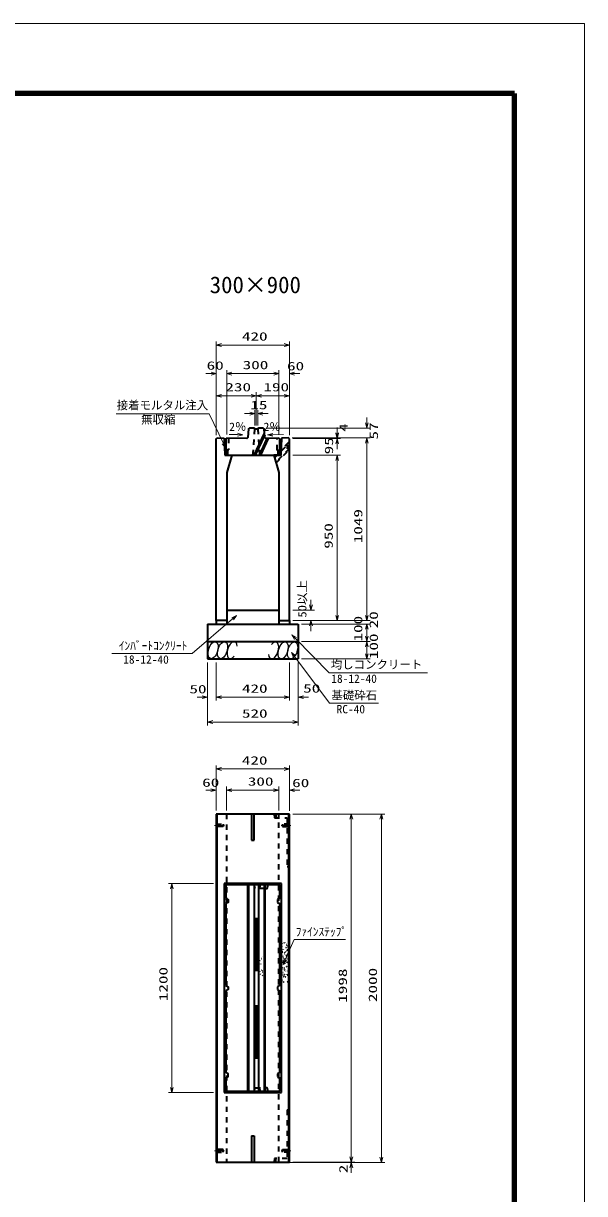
# Model space of a CAD drawing. Units: millimetres on the paper. Extents: x 0 to 841, y 0 to 594.
# Drawn here: x 679.9 to 841, y 258.1 to 594 of the extents above; entities that cross this region are included whole.
import ezdxf
from ezdxf.enums import TextEntityAlignment as Align

# ---------------------------------------------------------------- set-up
doc = ezdxf.new("R2010")
doc.units = ezdxf.units.MM
doc.linetypes.add('USER2', pattern=[18.5, 12, -1.5, 3.5, -1.5])
doc.linetypes.add('USER3', pattern=[3, 1.5, -1.5])
for name, color, linetype, lineweight in [('D-BMK（構造物基準線）', 2, 'USER2', 18), ('D-STR-DIM（寸法）', 7, 'Continuous', 13), ('D-STR-HTXT(均しCON-旗)', 7, 'Continuous', 13), ('D-STR-HTXT(基礎砕石-旗)', 7, 'Continuous', 13), ('D-STR-HTXT（旗上げ）', 7, 'Continuous', 13), ('D-STR-STRF(グリ)', 7, 'Continuous', 25), ('D-STR（構造物）', 1, 'Continuous', 35), ('D-TTL-LINE（区切線）', 7, 'Continuous', 18), ('D-TTL（外枠）', 2, 'Continuous', 140)]:
    doc.layers.add(name, color=color, linetype=linetype, lineweight=lineweight)
doc.layers.add('D-STR-TXT(文字)', color=7, linetype='Continuous')
doc.styles.add('ＭＳ ゴシック', font='')
doc.styles.get('ＭＳ ゴシック').set_extended_font_data('MS Gothic')

# ---------------------------------------------------------------- blocks, each defined once
blk = doc.blocks.new('_Open30')
at = {"color": 7, "linetype": 'Continuous', "lineweight": 13}
for p, q in [((-1, 0.2679), (0, 0)), ((0, 0), (-1, -0.2679)), ((0, 0), (-1, 0))]:
    blk.add_line(p, q, dxfattribs=at)

msp = doc.modelspace()

# ---------------------------------------------------------------- linework, layer by layer
at = {"layer": 'D-BMK（構造物基準線）'}
for p, q in [((734.77, 363.772), (737.619, 363.772)), ((753.845, 363.772), (756.694, 363.772)), ((734.77, 270.372), (737.619, 270.372)), ((756.694, 270.372), (753.845, 270.372))]:
    msp.add_line(p, q, dxfattribs=at)
at = {"layer": 'D-STR-DIM（寸法）'}
for p, q in [((735.252, 494.471), (735.252, 502.68)), ((736.752, 501.68), (754.752, 501.68)), ((756.252, 494.471), (756.252, 502.68)), ((735.252, 475.768), (735.252, 494.471)), ((738.252, 475.959), (738.252, 494.471)), ((738.252, 475.959), (738.252, 494.471)), ((753.252, 475.959), (753.252, 494.471)), ((753.252, 475.959), (753.252, 494.471)), ((756.252, 475.768), (756.252, 494.471)), ((733.752, 493.471), (732.252, 493.471)), ((739.752, 493.471), (741.252, 493.471)), ((739.752, 493.471), (751.752, 493.471)), ((751.752, 493.471), (750.252, 493.471)), ((757.752, 493.471), (759.252, 493.471)), ((735.252, 475.768), (735.252, 488.114)), ((736.752, 487.114), (745.252, 487.114)), ((746.752, 478.567), (746.752, 488.114)), ((746.752, 478.567), (746.752, 488.114)), ((748.252, 487.114), (754.752, 487.114)), ((756.252, 475.768), (756.252, 488.114)), ((744.858, 481.982), (743.358, 481.982)), ((746.358, 478.567), (746.358, 482.982)), ((747.146, 478.567), (747.146, 482.982)), ((748.646, 481.982), (750.146, 481.982)), ((778.454, 479.349), (778.454, 480.849)), ((749.757, 477.849), (779.454, 477.849)), ((769.956, 476.513), (769.956, 478.013)), ((769.956, 476.321), (769.956, 477.821)), ((738.977, 475.992), (741.339, 475.944)), ((754.588, 475.966), (751.472, 475.914)), ((757.002, 475.013), (770.956, 475.013)), ((757.198, 474.821), (770.956, 474.821)), ((757.198, 474.821), (770.956, 474.821)), ((758.002, 475.013), (779.454, 475.013)), ((758.002, 475.013), (779.454, 475.013)), ((769.956, 473.321), (769.956, 471.821)), ((778.454, 424.066), (778.454, 473.513)), ((778.454, 473.513), (778.454, 472.013)), ((757.252, 470.066), (770.956, 470.066)), ((757.252, 470.066), (770.956, 470.066)), ((769.956, 424.066), (769.956, 468.566)), ((769.956, 468.566), (769.956, 467.066)), ((762.441, 427.066), (762.441, 428.566)), ((757.252, 425.566), (763.441, 425.566)), ((778.454, 424.066), (778.454, 425.566)), ((757.252, 422.566), (779.454, 422.566)), ((757.252, 422.566), (779.454, 422.566)), ((757.252, 422.566), (763.441, 422.566)), ((758.252, 422.566), (770.956, 422.566)), ((759.752, 421.566), (779.454, 421.566)), ((759.752, 421.566), (779.454, 421.566)), ((762.441, 421.066), (762.441, 419.566)), ((778.454, 418.066), (778.454, 420.066)), ((778.454, 420.066), (778.454, 418.566)), ((759.752, 416.566), (779.454, 416.566)), ((759.752, 416.566), (779.454, 416.566)), ((778.454, 413.066), (778.454, 415.066)), ((732.752, 410.566), (732.752, 399.599)), ((735.252, 410.566), (735.252, 399.599)), ((756.252, 410.566), (756.252, 399.599)), ((758.752, 410.566), (758.752, 399.599)), ((759.752, 411.566), (779.454, 411.566)), ((732.752, 409.566), (732.752, 392.442)), ((735.252, 409.566), (735.252, 399.599)), ((756.252, 409.566), (756.252, 399.599)), ((758.752, 409.566), (758.752, 392.442)), ((731.252, 400.599), (729.752, 400.599)), ((736.752, 400.599), (754.752, 400.599)), ((736.752, 400.599), (738.252, 400.599)), ((754.752, 400.599), (753.252, 400.599)), ((760.252, 400.599), (761.752, 400.599)), ((734.252, 393.442), (757.252, 393.442)), ((735.232, 374.919), (735.232, 380.969)), ((736.732, 379.969), (754.732, 379.969)), ((756.232, 374.949), (756.232, 380.969)), ((733.732, 373.919), (732.232, 373.919)), ((735.232, 368.022), (735.232, 374.919)), ((738.232, 368.022), (738.232, 374.919)), ((738.232, 368.074), (738.232, 374.919)), ((739.732, 373.919), (751.732, 373.919)), ((739.732, 373.919), (741.232, 373.919)), ((751.732, 373.919), (750.232, 373.919)), ((753.232, 368.022), (753.232, 374.919)), ((753.232, 368.022), (753.232, 374.919)), ((756.232, 367.992), (756.232, 374.919)), ((757.732, 373.919), (759.232, 373.919)), ((757.232, 367.022), (775.02, 367.022)), ((773.583, 367.022), (783.66, 367.022)), ((774.02, 268.622), (774.02, 365.522)), ((782.66, 268.522), (782.66, 365.522)), ((734.482, 347.072), (721.518, 347.072)), ((722.518, 288.572), (722.518, 345.572)), ((734.482, 287.072), (721.518, 287.072)), ((774.02, 268.622), (774.02, 270.122)), ((755.982, 267.022), (775.02, 267.022)), ((757.232, 267.122), (775.02, 267.122)), ((757.232, 267.122), (775.02, 267.122)), ((772.583, 267.022), (783.66, 267.022)), ((774.02, 265.522), (774.02, 264.022))]:
    msp.add_line(p, q, dxfattribs=at)
at = {"layer": 'D-STR-HTXT(均しCON-旗)'}
for points in [[(705.259, 413.136), (728.293, 413.136), (739.95, 423.047)], [(795.9, 407.619), (767.692, 407.619), (757.969, 417.436)]]:
    msp.add_lwpolyline(points, dxfattribs=at)
at = {"layer": 'D-STR-HTXT(基礎砕石-旗)'}
msp.add_lwpolyline([(781.873, 398.869), (767.77, 398.869), (757.766, 412.195)], dxfattribs=at)
at = {"layer": 'D-STR-HTXT（旗上げ）'}
for points in [[(706.532, 481.955), (733.253, 481.955), (737.347, 473.446)], [(772.404, 330.981), (757.575, 330.981), (755.075, 325.23)]]:
    msp.add_lwpolyline(points, dxfattribs=at)
at = {"layer": 'D-STR-STRF(グリ)'}
for centre, major_axis in [((734.346, 414.09), (0.79, 2.421)), ((737.068, 414.09), (0.79, 2.421)), ((754.456, 414.009), (-0.771, -2.427)), ((757.177, 414.03), (-0.771, -2.427))]:
    msp.add_ellipse(centre, major_axis=major_axis, ratio=0.5139, dxfattribs=at)
for centre, major_axis in [((739.808, 414.09), (0.79, 2.421)), ((751.715, 413.987), (-0.771, -2.427))]:
    msp.add_ellipse(centre, major_axis=major_axis, ratio=0.5139, start_param=5.3575563, end_param=10.3750652, dxfattribs=at)
at = {"layer": 'D-STR（構造物）', "linetype": 'USER3'}
for p, q in [((745.79, 470.063), (746.358, 477.567)), ((747.146, 477.567), (747.71, 470.104)), ((756.002, 473.674), (751.9, 469.572)), ((756.177, 473.499), (755.929, 473.747)), ((738.452, 471.478), (738.002, 471.574)), ((751.981, 469.303), (756.177, 473.499)), ((756.177, 471.914), (752.347, 468.083)), ((752.421, 467.838), (756.177, 471.594)), ((753.052, 471.433), (753.502, 471.529)), ((755.677, 471.914), (755.677, 472.999)), ((755.677, 471.914), (756.177, 471.914)), ((755.929, 471.322), (756.177, 471.569)), ((756.177, 471.569), (756.177, 473.499)), ((738.002, 470.086), (738.002, 470.066)), ((738.232, 367.022), (738.232, 267.122)), ((751.873, 367.022), (751.954, 365.972)), ((752.394, 367.022), (752.32, 365.972)), ((753.232, 267.122), (753.232, 367.022)), ((735.232, 364.122), (737.232, 364.122)), ((737.232, 363.422), (735.232, 363.422)), ((737.232, 364.122), (737.232, 363.422)), ((751.954, 365.972), (755.65, 365.972)), ((756.232, 364.122), (754.232, 364.122)), ((754.232, 364.122), (754.232, 363.422)), ((754.232, 363.422), (756.232, 363.422)), ((755.65, 365.972), (755.65, 352.022)), ((755.65, 352.022), (756.225, 352.022)), ((747.672, 345.697), (747.921, 346.697)), ((747.921, 287.447), (747.672, 288.447)), ((755.657, 282.122), (755.657, 268.172)), ((755.657, 282.122), (756.232, 282.122)), ((737.232, 270.722), (735.232, 270.722)), ((735.232, 270.022), (737.232, 270.022)), ((737.232, 270.022), (737.232, 270.722)), ((754.232, 270.722), (756.232, 270.722)), ((754.232, 270.022), (754.232, 270.722)), ((756.232, 270.022), (754.232, 270.022)), ((751.961, 268.172), (751.88, 267.122)), ((755.657, 268.172), (751.961, 268.172)), ((752.401, 267.122), (752.327, 268.172))]:
    msp.add_line(p, q, dxfattribs=at)
at = {"layer": 'D-STR（構造物）'}
for p, q in [((747.146, 477.567), (746.358, 477.567)), ((735.252, 474.768), (735.502, 475.013)), ((735.252, 422.566), (735.252, 474.768)), ((735.502, 475.013), (737.502, 474.973)), ((737.502, 474.973), (737.752, 470.066)), ((746.162, 470.066), (749.125, 476.419)), ((749.167, 475.923), (746.435, 470.066)), ((747.672, 470.066), (749.904, 474.851)), ((750.155, 474.856), (747.921, 470.066)), ((754.002, 474.973), (753.752, 470.066)), ((756.002, 475.013), (754.002, 474.973)), ((756.252, 474.768), (756.002, 475.013)), ((756.252, 422.566), (756.252, 474.768)), ((737.752, 470.066), (739.752, 470.066)), ((738.002, 470.086), (753.502, 470.066)), ((739.752, 470.066), (738.252, 465.066)), ((751.752, 470.066), (753.252, 465.066)), ((753.752, 470.066), (751.752, 470.066)), ((738.252, 465.066), (738.252, 422.566)), ((753.252, 465.066), (753.252, 422.566)), ((738.252, 425.566), (753.252, 425.566)), ((732.752, 421.566), (758.752, 421.566)), ((732.752, 421.566), (732.752, 411.566)), ((738.252, 422.566), (735.252, 422.566)), ((735.252, 422.566), (735.252, 421.566)), ((738.252, 422.566), (738.252, 421.566)), ((753.252, 422.566), (756.252, 422.566)), ((753.252, 422.566), (753.252, 421.566)), ((756.252, 422.566), (756.252, 421.566)), ((758.752, 421.566), (758.752, 411.566)), ((732.752, 416.566), (758.752, 416.566)), ((732.752, 411.566), (758.752, 411.566)), ((756.232, 367.022), (735.232, 367.022)), ((735.232, 367.022), (735.232, 267.122)), ((735.482, 267.122), (735.482, 367.022)), ((745.357, 367.022), (745.357, 359.522)), ((746.107, 359.522), (746.107, 367.022)), ((755.982, 367.022), (755.982, 267.122)), ((756.232, 267.122), (756.232, 367.022)), ((745.357, 359.522), (746.107, 359.522)), ((754.002, 347.072), (737.502, 347.072)), ((737.502, 347.072), (737.502, 287.072)), ((744.257, 346.697), (744.257, 287.447)), ((744.507, 346.697), (744.507, 287.447)), ((746.127, 346.697), (746.127, 287.447)), ((747.377, 346.697), (747.377, 287.447)), ((748.996, 346.697), (748.996, 287.447)), ((749.246, 346.697), (749.246, 287.447)), ((753.502, 346.697), (750.155, 346.697)), ((753.502, 342.825), (753.502, 346.697)), ((754.002, 287.072), (754.002, 347.072)), ((753.502, 342.825), (752.873, 342.462)), ((738.002, 341.325), (738.002, 317.822)), ((752.873, 342.462), (752.873, 341.688)), ((752.873, 341.688), (753.502, 341.325)), ((753.502, 317.822), (753.502, 341.325)), ((754.134, 329.925), (754.206, 329.905)), ((754.759, 330.1), (754.817, 330.148)), ((754.817, 330.148), (754.865, 330.091)), ((755.335, 329.594), (755.41, 329.594)), ((755.682, 329.209), (755.736, 329.262)), ((755.736, 329.262), (755.789, 329.209)), ((748.598, 326.097), (748.617, 326.169)), ((749.07, 326.679), (749.017, 326.732)), ((749.046, 325.972), (749.111, 326.01)), ((749.07, 326.679), (749.124, 326.732)), ((754.02, 329.07), (754.073, 329.017)), ((754.073, 329.017), (754.126, 329.07)), ((754.283, 327.525), (754.222, 327.482)), ((754.283, 327.525), (754.326, 327.463)), ((754.394, 326.111), (754.469, 326.111)), ((754.413, 326.282), (754.4, 326.356)), ((754.5, 328.198), (754.426, 328.211)), ((754.717, 327.348), (754.778, 327.391)), ((754.826, 326.921), (754.751, 326.927)), ((754.778, 327.391), (754.821, 327.33)), ((754.839, 328.126), (754.864, 328.197)), ((755.047, 327.451), (755.115, 327.482)), ((755.169, 326.504), (755.121, 326.562)), ((755.28, 326.447), (755.219, 326.404)), ((755.319, 328.661), (755.246, 328.642)), ((755.323, 326.385), (755.28, 326.447)), ((755.299, 328.734), (755.319, 328.661)), ((755.436, 327.824), (755.449, 327.898)), ((755.449, 327.898), (755.523, 327.885)), ((755.572, 326.394), (755.498, 326.407)), ((755.559, 326.321), (755.572, 326.394)), ((755.563, 326.772), (755.6, 326.837)), ((755.6, 326.837), (755.665, 326.8)), ((755.63, 328.024), (755.692, 328.067)), ((755.692, 328.067), (755.735, 328.006)), ((747.66, 323.637), (747.607, 323.69)), ((747.81, 324.975), (747.817, 325.049)), ((748.028, 323.938), (748.06, 324.006)), ((748.289, 325.589), (748.363, 325.596)), ((749.064, 324.882), (749.096, 324.814)), ((754.247, 322.569), (754.172, 322.576)), ((754.244, 324.393), (754.206, 324.328)), ((754.234, 322.983), (754.291, 323.032)), ((754.291, 323.032), (754.243, 323.089)), ((754.407, 324.774), (754.48, 324.793)), ((754.48, 324.793), (754.46, 324.866)), ((754.638, 325.59), (754.565, 325.57)), ((754.666, 324.037), (754.653, 323.963)), ((754.801, 322.798), (754.728, 322.818)), ((754.781, 322.726), (754.801, 322.798)), ((754.8, 325.552), (754.862, 325.509)), ((754.862, 325.509), (754.819, 325.448)), ((754.921, 324.226), (754.859, 324.183)), ((754.921, 324.226), (754.964, 324.165)), ((755.362, 323.239), (755.423, 323.282)), ((755.423, 323.282), (755.466, 323.221)), ((755.481, 325.597), (755.555, 325.61)), ((755.611, 324.542), (755.537, 324.529)), ((755.555, 325.61), (755.568, 325.536)), ((755.624, 324.468), (755.611, 324.542)), ((755.714, 323.23), (755.701, 323.156)), ((755.853, 324.371), (755.792, 324.414)), ((755.81, 324.31), (755.853, 324.371)), ((747.667, 321.811), (747.641, 321.74)), ((747.886, 321.164), (747.918, 321.096)), ((748.121, 322.275), (748.102, 322.348)), ((748.305, 322.187), (748.24, 322.15)), ((748.305, 322.187), (748.343, 322.122)), ((748.409, 320.74), (748.467, 320.788)), ((748.429, 321.718), (748.482, 321.772)), ((748.467, 320.788), (748.515, 320.731)), ((749.045, 321.226), (749.065, 321.299)), ((754.191, 319.366), (754.244, 319.313)), ((754.454, 320.743), (754.386, 320.775)), ((754.395, 321.522), (754.47, 321.522)), ((754.562, 320.386), (754.637, 320.379)), ((754.637, 320.379), (754.63, 320.305)), ((754.78, 322.425), (754.708, 322.406)), ((754.8, 322.352), (754.78, 322.425)), ((754.907, 320.914), (754.834, 320.934)), ((754.907, 320.914), (754.887, 320.842)), ((754.967, 322.067), (755.024, 322.115)), ((755.024, 322.115), (754.976, 322.173)), ((755.13, 320.231), (755.073, 320.183)), ((755.082, 320.289), (755.13, 320.231)), ((755.491, 320.912), (755.498, 320.987)), ((755.687, 320.759), (755.639, 320.817)), ((755.72, 322.033), (755.713, 321.958)), ((755.82, 320.074), (755.826, 320.149)), ((738.002, 316.322), (738.002, 292.819)), ((753.502, 317.822), (752.873, 317.459)), ((752.873, 317.459), (752.873, 316.685)), ((752.873, 316.685), (753.502, 316.322)), ((753.502, 292.819), (753.502, 316.322)), ((754.492, 318.891), (754.56, 318.859)), ((754.56, 318.859), (754.529, 318.791)), ((755.597, 319.028), (755.604, 319.103)), ((755.736, 318.827), (755.793, 318.875)), ((755.793, 318.875), (755.745, 318.933)), ((753.502, 292.819), (752.873, 292.456)), ((752.873, 292.456), (752.873, 291.682)), ((752.873, 291.682), (753.502, 291.319)), ((753.502, 287.447), (753.502, 291.319)), ((737.502, 287.072), (754.002, 287.072)), ((750.155, 287.447), (753.502, 287.447)), ((745.357, 274.622), (745.357, 267.122)), ((745.357, 274.622), (746.107, 274.622)), ((746.107, 274.622), (746.107, 267.122)), ((735.232, 267.122), (756.232, 267.122)), ((736.982, 267.022), (736.882, 267.122)), ((738.482, 267.022), (736.982, 267.022)), ((738.482, 267.022), (738.582, 267.122)), ((752.982, 267.022), (752.882, 267.122)), ((754.482, 267.022), (752.982, 267.022)), ((754.482, 267.022), (754.582, 267.122))]:
    msp.add_line(p, q, dxfattribs=at)
for points in [[(746.358, 477.567), (746.127, 477.821), (744.757, 477.849), (744.487, 477.605), (744.278, 475.107), (744.008, 474.863), (738.252, 474.978), (738.002, 474.733), (738.002, 470.086)], [(753.502, 470.066), (753.502, 474.693), (753.252, 474.938), (749.507, 474.863), (749.236, 475.107), (749.028, 477.605), (748.757, 477.849), (747.377, 477.821), (747.146, 477.567)], [(749.375, 346.697), (738.002, 346.697), (738.002, 342.825)], [(738.002, 342.825), (738.631, 342.462), (738.631, 341.688), (738.002, 341.325)], [(738.002, 317.822), (738.631, 317.459), (738.631, 316.685)], [(738.002, 317.822), (738.631, 317.459), (738.631, 316.685), (738.002, 316.322)], [(738.002, 291.319), (738.631, 291.682), (738.631, 292.456), (738.002, 292.819)], [(738.002, 291.319), (738.002, 287.447), (749.375, 287.447)]]:
    msp.add_lwpolyline(points, dxfattribs=at)
at = {"layer": 'D-STR（構造物）', "linetype": 'USER3'}
for points in [[(738.752, 474.973), (738.752, 471.576), (738.452, 471.478), (738.452, 470.066)], [(753.052, 470.063), (753.052, 471.433), (752.752, 471.531), (752.752, 474.928)], [(749.166, 345.697), (746.435, 345.697), (746.167, 346.698)], [(746.167, 287.446), (746.435, 288.447), (749.166, 288.447)]]:
    msp.add_lwpolyline(points, dxfattribs=at)
at = {"layer": 'D-STR（構造物）'}
for points in [[(749.125, 346.697), (749.166, 345.697), (749.904, 345.697), (750.155, 346.697)], [(746.377, 322.197), (747.127, 322.197), (747.127, 336.947), (746.377, 336.947)], [(747.127, 297.097), (747.127, 311.847), (746.377, 311.847), (746.377, 297.097)], [(749.166, 288.447), (749.125, 287.447), (750.155, 287.447), (749.904, 288.447)]]:
    msp.add_lwpolyline(points, close=True, dxfattribs=at)
at = {"layer": 'D-TTL-LINE（区切線）'}
for p, q in [((841, 594), (0, 594)), ((841, 0), (841, 594))]:
    msp.add_line(p, q, dxfattribs=at)
at = {"layer": 'D-TTL（外枠）'}
for p, q in [((820.9, 573.9), (20.1, 573.9)), ((820.9, 20.1), (820.9, 573.9))]:
    msp.add_line(p, q, dxfattribs=at)

# ---------------------------------------------------------------- block references
at = {"layer": 'D-STR-DIM（寸法）', "xscale": 1.5, "yscale": 1.5}
for p, rotation in [((735.252, 501.68), 180), ((738.252, 493.471), 180), ((738.252, 493.471), 180), ((756.252, 493.471), 180), ((735.252, 487.114), 180), ((746.752, 487.114), 180), ((747.146, 481.982), 180), ((778.454, 477.849), 270), ((742.838, 475.914), 358.85424), ((749.972, 475.888), 180.95838), ((769.956, 475.013), 270), ((769.956, 474.821), 270), ((769.956, 474.821), 90), ((778.454, 475.013), 90), ((778.454, 475.013), 90), ((769.956, 470.066), 90), ((769.956, 470.066), 90), ((762.441, 425.566), 270), ((769.956, 422.566), 270), ((778.454, 422.566), 270), ((778.454, 422.566), 270), ((762.441, 422.566), 90), ((778.454, 421.566), 90), ((778.454, 421.566), 90), ((778.454, 416.566), 270), ((778.454, 416.566), 90), ((778.454, 411.566), 270), ((735.252, 400.599), 180), ((735.252, 400.599), 180), ((758.752, 400.599), 180), ((732.752, 393.442), 180), ((735.232, 379.969), 180), ((738.232, 373.919), 180), ((738.232, 373.919), 180), ((756.232, 373.919), 180), ((774.02, 367.022), 90), ((782.66, 367.022), 90), ((722.518, 347.072), 90), ((722.518, 287.072), 270), ((774.02, 267.122), 270), ((774.02, 267.122), 270), ((774.02, 267.022), 90), ((782.66, 267.022), 270)]:
    msp.add_blockref('_Open30', p, dxfattribs=dict(at, rotation=rotation))
for p in [(756.252, 501.68), (735.252, 493.471), (753.252, 493.471), (753.252, 493.471), (746.752, 487.114), (756.252, 487.114), (746.358, 481.982), (732.752, 400.599), (756.252, 400.599), (756.252, 400.599), (758.752, 393.442), (756.232, 379.969), (735.232, 373.919), (753.232, 373.919), (753.232, 373.919)]:
    msp.add_blockref('_Open30', p, dxfattribs=at)
at = {"layer": 'D-STR-HTXT(均しCON-旗)', "xscale": 1.5, "yscale": 1.5}
for p, rotation in [((741.093, 424.018), 40.37163), ((756.913, 418.501), 134.72505)]:
    msp.add_blockref('_Open30', p, dxfattribs=dict(at, rotation=rotation))
at = {"layer": 'D-STR-HTXT(基礎砕石-旗)', "xscale": 1.5, "yscale": 1.5, "rotation": 126.89552}
msp.add_blockref('_Open30', (756.865, 413.395), dxfattribs=at)
at = {"layer": 'D-STR-HTXT（旗上げ）', "xscale": 1.5, "yscale": 1.5}
for p, rotation in [((737.997, 472.094), 295.69073), ((754.477, 323.855), 246.50838)]:
    msp.add_blockref('_Open30', p, dxfattribs=dict(at, rotation=rotation))

# ---------------------------------------------------------------- texts
at = {"layer": 'D-STR-DIM（寸法）', "style": 'ＭＳ ゴシック', "width": 1.5}
for s, p in [('420', (742.627, 502.217)), ('60', (732.487, 493.865)), ('300', (742.835, 494.009)), ('60', (755.571, 493.695)), ('230', (737.877, 487.651)), ('190', (748.793, 487.651)), ('15', (745.039, 482.519)), ('50', (727.554, 400.966)), ('420', (742.627, 401.137)), ('50', (760.204, 401.174)), ('520', (742.627, 393.979)), ('420', (742.607, 380.506)), ('60', (731.217, 374.137)), ('300', (744.315, 374.456)), ('60', (757.051, 374.042))]:
    msp.add_text(s, height=2.405, dxfattribs=at).set_placement(p, align=Align.BOTTOM_LEFT)
at = {"layer": 'D-STR-DIM（寸法）', "style": 'ＭＳ ゴシック'}
for rotation, p in [(0.01, (738.985, 476.29)), (359.99, (748.834, 476.279))]:
    msp.add_text('2％', height=2.405, rotation=rotation, dxfattribs=at).set_placement(p, align=Align.BOTTOM_LEFT)
for s, width, p in [('4', 1.5, (773.72, 476.763)), ('57', 1.5, (782.394, 474.538)), ('95', 1.5, (769.513, 470.286)), ('1049', 1.5, (777.917, 444.785)), ('950', 1.5, (769.419, 443.191)), ('50以上', 1.1, (761.859, 423.43)), ('100', 1.5, (777.917, 416.566)), ('20', 1.5, (782.369, 420.348)), ('100', 1.5, (782.389, 411.511)), ('1200', 1.5, (721.981, 313.322)), ('2000', 1.5, (782.123, 313.064)), ('1998', 1.5, (773.483, 312.864)), ('2', 1.5, (773.658, 263.934))]:
    msp.add_text(s, height=2.405, rotation=90, dxfattribs=dict(at, width=width)).set_placement(p, align=Align.BOTTOM_LEFT)
at = {"layer": 'D-STR-HTXT(均しCON-旗)', "style": 'ＭＳ ゴシック'}
for s, p in [('ｲﾝﾊﾞｰﾄｺﾝｸﾘｰﾄ', (707.269, 413.42)), ('18-12-40', (708.546, 409.486)), ('均しコンクリート', (768.14, 408.03)), ('18-12-40', (768.273, 403.969))]:
    msp.add_text(s, height=2.405, dxfattribs=at).set_placement(p, align=Align.BOTTOM_LEFT)
at = {"layer": 'D-STR-HTXT(基礎砕石-旗)', "style": 'ＭＳ ゴシック'}
for s, p in [('基礎砕石', (768.305, 399.206)), ('RC-40', (769.793, 395.22))]:
    msp.add_text(s, height=2.405, dxfattribs=at).set_placement(p, align=Align.BOTTOM_LEFT)
at = {"layer": 'D-STR-HTXT（旗上げ）', "style": 'ＭＳ ゴシック'}
for s, p in [('接着モルタル注入', (706.678, 482.459)), ('無収縮', (713.682, 478.382)), ('ﾌｧｲﾝｽﾃｯﾌﾟ', (758.054, 331.306))]:
    msp.add_text(s, height=2.405, dxfattribs=at).set_placement(p, align=Align.BOTTOM_LEFT)
at = {"layer": 'D-STR-TXT(文字)', "style": 'ＭＳ ゴシック'}
msp.add_text('300×900', height=4.811, dxfattribs=at).set_placement((733.374, 515.111), align=Align.BOTTOM_LEFT)

doc.saveas('drawing.dxf')
